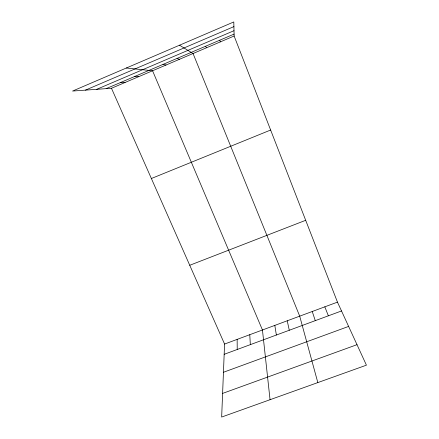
<?xml version="1.0" encoding="UTF-8"?>
<svg xmlns="http://www.w3.org/2000/svg" width="439" height="439" viewBox="0 0 439 439"><rect width="100%" height="100%" fill="white"/><g stroke="black" fill="none" stroke-linecap="round" stroke-linejoin="round"><path stroke-width="0.66" d="M111.473 88.272L224.576 344.055L221.662 417.05L366.428 365.171L337.465 302.136L234.13 36.014L233.8 21.95L72.572 91.049L111.473 88.272L234.13 36.014M85.429 90.132L233.91 26.62M96.712 89.326L234.003 30.703M106.145 88.651L234.08 34.099M151.373 178.508L270.633 130.032M189.741 265.277L305.687 220.301M224.576 344.055L337.465 302.136M224.164 354.311L341.515 310.955M223.451 372.272L348.621 326.418M222.606 393.404L357.011 344.675M120.346 82.598L125.099 82.466M134.625 76.507L138.795 76.627M126.333 68.012L152.563 70.767L262.451 329.991L270.051 399.709M162.979 64.418L165.991 65.043M177.054 58.414L179.485 59.298M179.54 45.206L193.045 53.52L299.705 316.157L317.825 382.589M205.425 46.32L206.67 47.714M324.822 306.834L328.367 315.811M219.714 40.229L220.367 41.881M312.239 311.503L315.273 320.651M287.232 320.788L289.279 330.254M274.814 325.403L276.367 335.023M249.769 334.699L250.34 344.642M237.142 339.391L237.219 349.488"/></g></svg>
